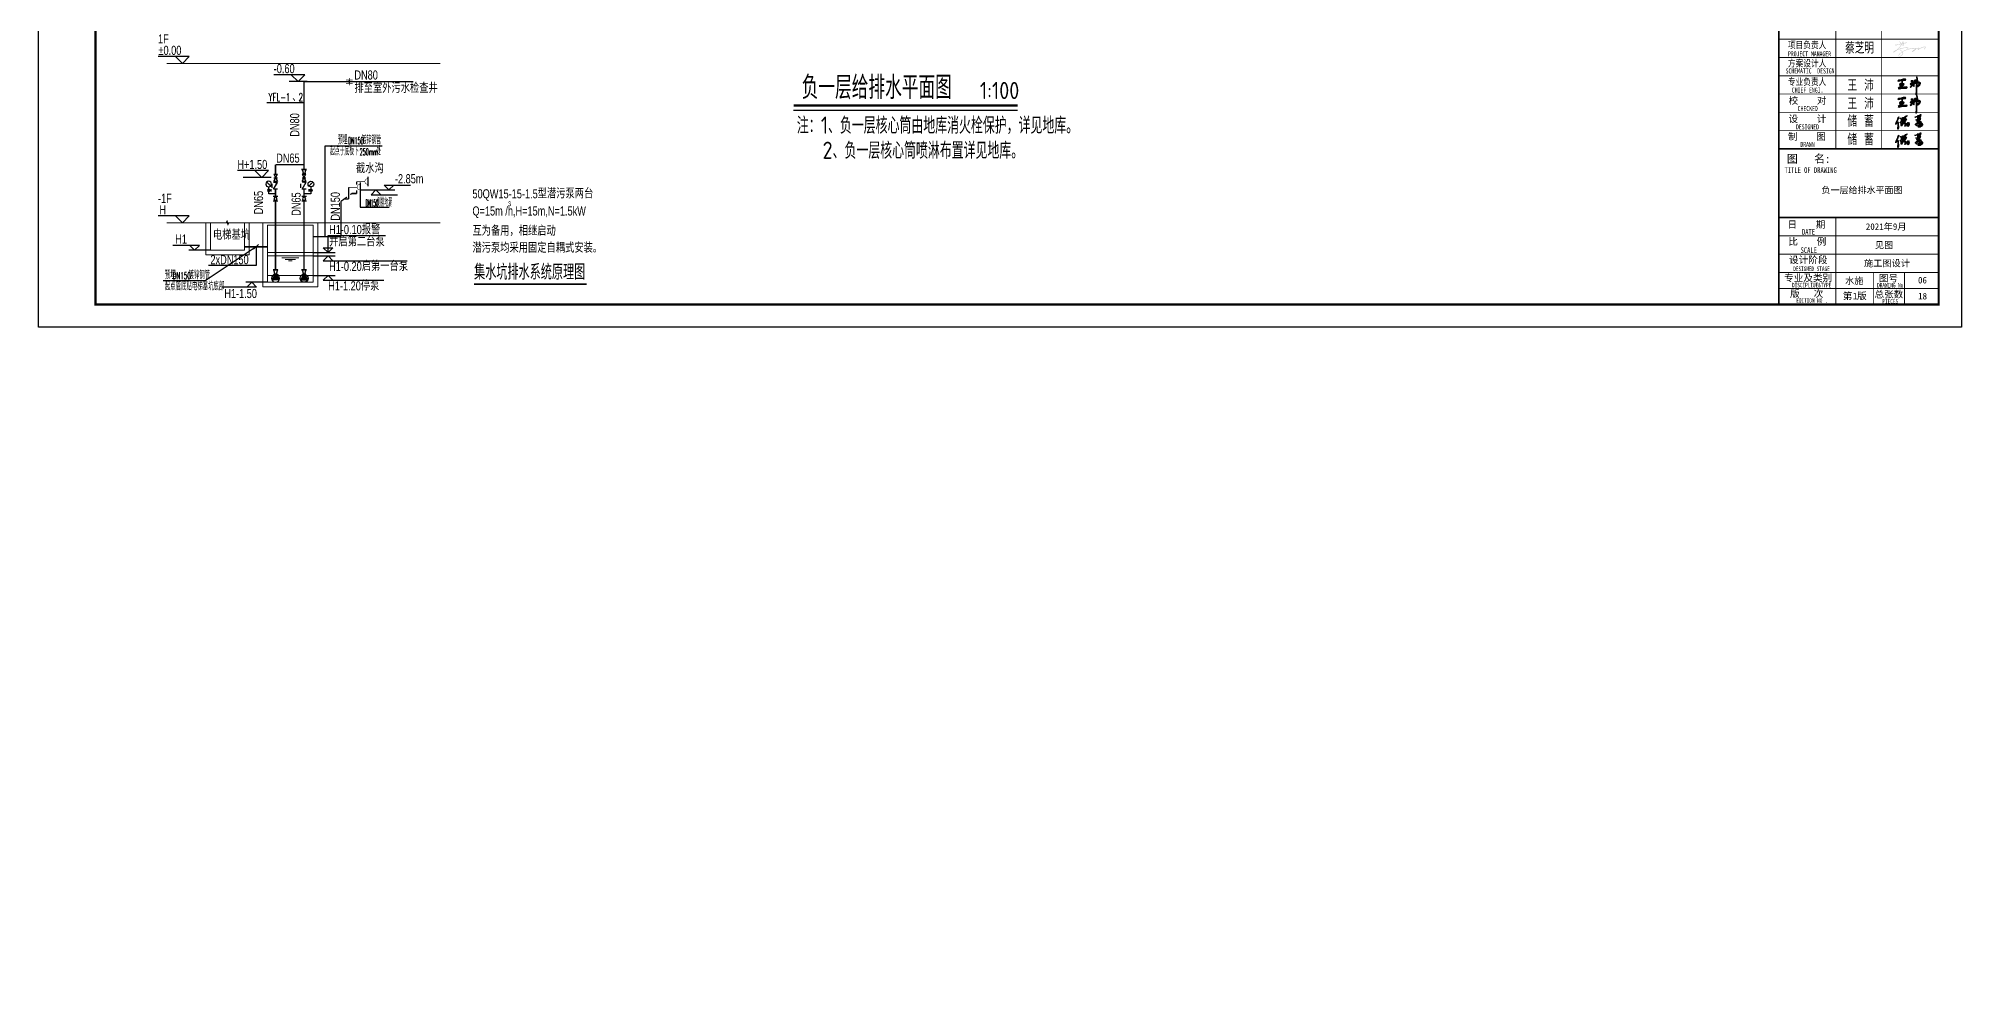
# Model space of a CAD drawing. Extents: x 27938 to 1507990, y 110129 to 923079.
# Drawn here: x 646489 to 730589, y 522693 to 564197 of the extents above; entities that cross this region are included whole.
import ezdxf
from ezdxf.enums import TextEntityAlignment as Align
from ezdxf.xclip import XClip

# ---------------------------------------------------------------- set-up
doc = ezdxf.new("R2010")
doc.units = 0
doc.header["$LTSCALE"] = 1000
doc.header["$MEASUREMENT"] = 0
doc.header["$XCLIPFRAME"] = 0
for name, color, linetype in [('----建筑底图', 8, 'Continuous'), ('DIM_SYMB', 3, 'Continuous'), ('DIM_不分区给水', 3, 'Continuous'), ('DIM_废水', 31, 'Continuous'), ('DOTE', 1, 'Continuous'), ('EQUIP_污水', 7, 'Continuous'), ('TWT_LEAD', 3, 'Continuous'), ('图框', 140, 'Continuous'), ('图签文字', 147, 'Continuous'), ('签名-水', 7, 'Continuous')]:
    doc.layers.add(name, color=color, linetype=linetype)
for name, color, linetype, lineweight in [('CR-水-PTE－PS污水用电设备', 7, 'Continuous', 25), ('CR-水-PTP－GG公共捕捉点', 1, 'Continuous', 18), ('CR-水-PTP－GG公共说明', 7, 'Continuous', 25), ('CR-水-PTP－PS压力废水标注', 165, 'Continuous', 25), ('CR-水-PTP－PS压力废水管', 163, 'P压力废水管', 20), ('CR-水-PTP－PS排水阀门', 163, 'Continuous', 30), ('CR-水-压力废水标注', 165, 'Continuous', 25), ('CR-水-排水穿墙套管', 60, 'Continuous', 30), ('可改文字', 6, 'Continuous', 18), ('图签', 147, 'Continuous', 18)]:
    doc.layers.add(name, color=color, linetype=linetype, lineweight=lineweight)
doc.layers.add('yichutu', color=7, linetype='Continuous', true_color=0xffffff, plot=False)
doc.styles.add('_TCH_DIM', font='SIMPLEX.shx', dxfattribs={"width": 0.7, "bigfont": 'GBCBIG.shx'})
doc.styles.add('_TCH_DIM_T3', font='SIMPLEX.shx', dxfattribs={"width": 0.494118, "bigfont": 'GBCBIG.shx'})
doc.styles.add('_TCH_LABEL', font='simhei.ttf')
doc.styles.add('_TWT_SERIAL', font='SIMPLEX', dxfattribs={"width": 0.8, "height": 3.5, "bigfont": 'HZTXT'})
doc.styles.add('CR-Standard', font='xcsg.shx', dxfattribs={"width": 0.7, "bigfont": 'hztxt.shx'})
doc.styles.add('HZ', font='txt', dxfattribs={"bigfont": 'hztxt'})
doc.styles.add('HZTXT', font='COMPLEX', dxfattribs={"width": 0.7, "bigfont": 'HZTXT'})
doc.styles.get("Standard").update_dxf_attribs({"font": 'gbenor.shx', "bigfont": 'gbcbig.shx'})
doc.styles.add('宋体', font='', dxfattribs={"height": 50})
doc.styles.add('建筑图签-1', font='simhei.ttf', dxfattribs={"width": 0.7})
doc.styles.add('建筑图签-2', font='TXT.shx', dxfattribs={"width": 0.5, "bigfont": 'HZTXT.shx'})
doc.styles.get('宋体').set_extended_font_data('SimSun')
doc.linetypes.add('P压力废水管', pattern='A,3,-0.22,["YF",HZTXT,S=0.2,R=0,X=-0.1,Y=-0.1],-0.3', length=3.52)

# ---------------------------------------------------------------- blocks, each defined once
blk = doc.blocks.new('A$C74D73064')
at = {"layer": 'DOTE', "color": 0}
for p, q in [((-13745, 128076.6), (-13745, 3986.3)), ((-5795, 128076.6), (-5795, 3986.3)), ((-345, 128076.6), (-345, 3986.3)), ((5105, 128076.6), (5105, 3986.3)), ((10555, 128076.6), (10555, 3986.3)), ((16380, 128076.6), (16380, 3986.3)), ((21830, 128076.6), (21830, 3986.3)), ((27280, 128076.6), (27280, 3986.3)), ((32730, 128076.6), (32730, 3986.3)), ((38530, 128076.6), (38530, 3986.3))]:
    blk.add_line(p, q, dxfattribs=at)
blk = doc.blocks.new('jhsarg')
at = {"linetype": 'Continuous'}
h = blk.add_hatch(color=256, dxfattribs=at)
h.paths.add_polyline_path([(376, 273), (367, 254), (365, 243), (363, 241), (364, 239), (365, 238), (368, 247), (367, 248), (377, 269), (385, 292), (389, 297), (387, 299), (382, 293)])
h.paths.add_polyline_path([(382, 251), (377, 258), (375, 258), (374, 256), (379, 251), (382, 238), (381, 200), (383, 199), (385, 213), (384, 242)])
h.paths.add_polyline_path([(411, 284), (404, 289), (400, 288), (400, 285), (405, 283), (406, 284), (410, 279), (410, 270), (405, 259), (408, 261), (412, 269), (413, 279)], flags=17)
h.paths.add_polyline_path([(442, 296), (453, 305), (455, 310), (448, 304), (440, 304), (438, 298), (434, 295), (425, 293), (419, 294), (417, 292), (421, 286), (421, 272), (418, 255), (411, 236), (409, 238), (409, 243), (406, 250), (401, 255), (398, 255), (398, 253), (404, 248), (406, 244), (406, 228), (409, 224), (411, 226), (415, 235), (422, 269), (422, 289), (436, 293), (436, 285), (427, 261), (430, 260), (434, 268), (440, 275), (442, 273), (439, 265), (425, 242), (429, 241), (430, 247), (434, 251), (436, 251), (439, 247), (440, 235), (437, 223), (441, 222), (452, 241), (458, 247), (464, 250), (467, 247), (467, 244), (461, 230), (461, 223), (465, 220), (468, 225), (471, 239), (470, 241), (472, 245), (467, 252), (462, 253), (452, 246), (443, 233), (442, 248), (439, 254), (436, 256), (440, 261), (449, 281), (448, 284), (446, 284), (440, 280), (438, 277), (436, 278)])
h.paths.add_polyline_path([(546, 311), (541, 311), (540, 308), (542, 305), (540, 303), (527, 300), (519, 300), (518, 298), (522, 295), (528, 298), (540, 300), (542, 295), (541, 284), (538, 281), (525, 276), (528, 273), (539, 278), (542, 277), (544, 280), (548, 282), (552, 279), (547, 274), (532, 265), (533, 263), (536, 263), (549, 271), (551, 270), (543, 261), (537, 257), (539, 252), (531, 247), (524, 239), (524, 235), (529, 234), (529, 229), (532, 227), (534, 229), (535, 236), (547, 247), (554, 250), (566, 250), (571, 244), (558, 236), (556, 237), (556, 241), (558, 246), (553, 246), (554, 234), (545, 223), (545, 218), (547, 216), (560, 215), (573, 224), (580, 235), (580, 241), (578, 246), (568, 254), (566, 259), (567, 261), (562, 263), (561, 261), (565, 255), (564, 253), (552, 253), (541, 247), (537, 243), (535, 244), (538, 249), (555, 262), (554, 265), (551, 265), (552, 267), (554, 265), (553, 268), (561, 276), (561, 278), (557, 281), (564, 287), (564, 289), (558, 291), (563, 304), (565, 317), (562, 317), (560, 313), (548, 308)])
h.paths.add_polyline_path([(559, 309), (559, 300), (555, 299), (551, 302), (547, 300), (549, 297), (553, 296), (551, 290), (545, 285), (543, 288), (544, 289), (545, 302)], flags=16)
h.paths.add_polyline_path([(553, 290), (554, 289), (552, 289)], flags=16)
h.paths.add_polyline_path([(550, 283), (551, 282), (549, 282)], flags=16)
h.paths.add_polyline_path([(554, 284), (555, 283), (553, 283), (554, 282), (552, 282), (553, 283)], flags=16)
h.paths.add_polyline_path([(572, 248), (576, 243), (577, 236), (568, 223), (560, 217), (556, 219), (556, 225), (557, 226), (558, 233), (572, 244)], flags=16)
h.paths.add_polyline_path([(551, 226), (554, 226), (555, 219), (550, 219), (550, 225)], flags=16)
for points in [[(518, 298), (519, 300), (527, 300), (540, 303), (542, 305), (540, 308), (541, 311), (546, 311), (548, 308), (560, 313), (562, 317), (565, 317), (563, 304), (558, 291), (564, 289), (564, 287), (557, 281), (561, 278), (561, 276), (553, 268), (555, 262), (538, 249), (535, 244), (537, 243), (541, 247), (552, 253), (564, 253), (565, 255), (561, 261), (562, 263), (567, 261), (566, 259), (568, 254), (578, 246), (580, 241), (580, 235), (573, 224), (560, 215), (547, 216), (545, 218), (545, 223), (554, 234), (553, 246), (558, 246), (556, 241), (556, 237), (558, 236), (571, 244), (566, 250), (554, 250), (547, 247), (535, 236), (534, 229), (532, 227), (529, 229), (529, 234), (524, 235), (524, 239), (531, 247), (539, 252), (537, 257), (543, 261), (551, 270), (549, 271), (536, 263), (533, 263), (532, 265), (547, 274), (552, 279), (548, 282), (544, 280), (542, 277), (539, 278), (528, 273), (525, 276), (538, 281), (541, 284), (542, 295), (540, 300), (528, 298), (522, 295), (518, 298)], [(364, 239), (363, 241), (365, 243), (367, 254), (376, 273), (382, 293), (387, 299), (389, 297), (385, 292), (377, 269), (367, 248), (368, 247), (365, 238), (364, 239)], [(374, 256), (375, 258), (377, 258), (382, 251), (384, 242), (385, 213), (383, 199), (381, 200), (382, 238), (379, 251), (374, 256)], [(398, 253), (398, 255), (401, 255), (406, 250), (409, 243), (409, 238), (411, 236), (418, 255), (421, 272), (421, 286), (417, 292), (419, 294), (425, 293), (434, 295), (438, 298), (440, 304), (448, 304), (455, 310), (453, 305), (442, 296), (436, 278), (438, 277), (440, 280), (446, 284), (448, 284), (449, 281), (440, 261), (436, 256), (439, 254), (442, 248), (443, 233), (452, 246), (462, 253), (467, 252), (472, 245), (470, 241), (471, 239), (468, 225), (465, 220), (461, 223), (461, 230), (467, 244), (467, 247), (464, 250), (458, 247), (452, 241), (441, 222), (437, 223), (440, 235), (439, 247), (436, 251), (434, 251), (430, 247), (429, 241), (425, 242), (439, 265), (442, 273), (440, 275), (434, 268), (430, 260), (427, 261), (436, 285), (436, 293), (422, 289), (422, 269), (415, 235), (411, 226), (409, 224), (406, 228), (406, 244), (404, 248), (398, 253)], [(400, 285), (400, 288), (404, 289), (411, 284), (413, 279), (412, 269), (408, 261), (405, 259), (410, 270), (410, 279), (406, 284), (405, 283), (400, 285)], [(544, 289), (543, 288), (545, 285), (551, 290), (553, 296), (549, 297), (547, 300), (551, 302), (555, 299), (559, 300), (559, 309), (545, 302), (544, 289)], [(550, 283), (549, 282), (551, 282), (550, 283)], [(551, 226), (550, 225), (550, 219), (555, 219), (554, 226), (551, 226)], [(552, 267), (551, 265), (554, 265), (552, 267)], [(553, 290), (552, 289), (554, 289), (553, 290)], [(553, 283), (552, 282), (554, 282), (553, 283)], [(554, 284), (553, 283), (555, 283), (554, 284)], [(557, 226), (556, 225), (556, 219), (560, 217), (568, 223), (577, 236), (576, 243), (572, 248), (572, 244), (558, 233), (557, 226)]]:
    blk.add_lwpolyline(points, dxfattribs=at)
blk = doc.blocks.new('王沛')
h = blk.add_hatch(color=7)
h.paths.add_polyline_path([(205, 110), (204, 111), (202, 111), (187, 96), (190, 92), (198, 100)])
h.paths.add_polyline_path([(141, 110), (141, 111), (143, 110), (140, 108)], flags=16)
h.paths.add_polyline_path([(130, 110), (135, 110), (134, 102), (129, 107)], flags=16)
h.paths.add_polyline_path([(232, 120), (238, 120), (243, 118), (243, 115), (233, 103), (230, 103), (229, 113), (230, 119)], flags=16)
h.paths.add_polyline_path([(206, 120), (205, 121), (201, 121), (187, 114), (186, 111), (191, 109), (201, 115), (205, 115), (207, 117)])
h.paths.add_polyline_path([(206, 130), (205, 131), (193, 131), (191, 128), (196, 125), (203, 124), (207, 127)])
h.paths.add_polyline_path([(159, 141), (158, 142), (144, 141), (126, 136), (118, 136), (113, 132), (115, 129), (137, 133), (136, 116), (130, 115), (123, 110), (123, 108), (130, 99), (114, 86), (120, 83), (140, 88), (165, 88), (168, 91), (168, 93), (165, 96), (128, 92), (135, 97), (138, 97), (148, 107), (150, 111), (148, 114), (141, 116), (141, 129), (144, 135), (158, 136), (161, 139)])
h.paths.add_polyline_path([(229, 153), (228, 154), (225, 153), (227, 137), (225, 135), (215, 135), (212, 132), (214, 130), (226, 130), (225, 123), (222, 123), (213, 118), (218, 127), (217, 128), (213, 126), (209, 121), (207, 110), (208, 99), (210, 98), (212, 100), (212, 113), (220, 117), (226, 118), (224, 105), (223, 62), (222, 55), (219, 54), (222, 49), (225, 49), (227, 51), (228, 98), (233, 98), (245, 108), (249, 115), (249, 119), (242, 124), (230, 125), (231, 130), (234, 132), (234, 134), (231, 136), (232, 144)])
at = {"color": 7, "linetype": 'Continuous', "elevation": 7849739}
for points in [[(159, 141), (158, 142), (144, 141), (126, 136), (118, 136), (113, 132), (115, 129), (137, 133), (136, 116), (130, 115), (123, 110), (123, 108), (130, 99), (114, 86), (120, 83), (140, 88), (165, 88), (168, 91), (168, 93), (165, 96), (128, 92), (135, 97), (138, 97), (148, 107), (150, 111), (148, 114), (141, 116), (141, 129), (144, 135), (158, 136), (161, 139), (159, 141)], [(206, 120), (205, 121), (201, 121), (187, 114), (186, 111), (191, 109), (201, 115), (205, 115), (207, 117), (206, 120)], [(206, 130), (205, 131), (193, 131), (191, 128), (196, 125), (203, 124), (207, 127), (206, 130)], [(229, 153), (228, 154), (225, 153), (227, 137), (225, 135), (215, 135), (212, 132), (214, 130), (226, 130), (225, 123), (222, 123), (213, 118), (218, 127), (217, 128), (213, 126), (209, 121), (207, 110), (208, 99), (210, 98), (212, 100), (212, 113), (220, 117), (226, 118), (224, 105), (223, 62), (222, 55), (219, 54), (222, 49), (225, 49), (227, 51), (228, 98), (233, 98), (245, 108), (249, 115), (249, 119), (242, 124), (230, 125), (231, 130), (234, 132), (234, 134), (231, 136), (232, 144), (229, 153)], [(232, 120), (238, 120), (243, 118), (243, 115), (233, 103), (230, 103), (229, 113), (230, 119), (232, 120)], [(130, 110), (135, 110), (134, 102), (129, 107), (130, 110)], [(141, 110), (141, 111), (143, 110), (140, 108), (141, 110)], [(205, 110), (204, 111), (202, 111), (187, 96), (190, 92), (198, 100), (205, 110)]]:
    blk.add_lwpolyline(points, dxfattribs=at)
blk = doc.blocks.new('TK')
at = {"layer": '签名-水', "linetype": 'Continuous'}
h = blk.add_hatch(color=0, dxfattribs=at)
h.dxf.hatch_style = 1
h.paths.add_polyline_path([(546890, 501732), (546890, 501738), (546896, 501744), (546894, 501748), (546902, 501754), (546918, 501778), (546928, 501742)], flags=16)
h.paths.add_polyline_path([(546872, 501694), (546872, 501700), (546882, 501710), (546892, 501710), (546918, 501718), (546932, 501718), (546934, 501680), (546930, 501666), (546926, 501662), (546914, 501660), (546886, 501678)], flags=16)
h.paths.add_polyline_path([(546740, 501192), (546746, 501222), (546754, 501230), (546754, 501238), (546762, 501242), (546766, 501258), (546772, 501260), (546784, 501274), (546792, 501278), (546810, 501302), (546820, 501304), (546836, 501320), (546848, 501326), (546856, 501336), (546872, 501340), (546878, 501346), (546882, 501346), (546884, 501338), (546890, 501332), (546892, 501314), (546896, 501306), (546894, 501276), (546864, 501232), (546860, 501232), (546836, 501208), (546832, 501208), (546804, 501188), (546796, 501188), (546788, 501182), (546750, 501182)], flags=16)
h.paths.add_polyline_path([(546720, 501202), (546718, 501200), (546724, 501180), (546738, 501166), (546758, 501160), (546790, 501158), (546794, 501162), (546824, 501170), (546838, 501178), (546844, 501186), (546854, 501190), (546864, 501202), (546868, 501200), (546870, 501206), (546892, 501226), (546892, 501230), (546900, 501238), (546914, 501262), (546920, 501292), (546926, 501302), (546918, 501312), (546914, 501334), (546910, 501338), (546908, 501348), (546902, 501354), (546902, 501360), (546908, 501360), (546920, 501370), (546936, 501376), (546942, 501384), (546950, 501384), (546958, 501390), (546980, 501396), (546984, 501402), (546990, 501402), (547008, 501412), (547016, 501412), (547018, 501416), (547028, 501418), (547040, 501426), (547048, 501426), (547056, 501432), (547092, 501442), (547096, 501446), (547116, 501450), (547126, 501456), (547134, 501456), (547160, 501466), (547170, 501466), (547190, 501476), (547200, 501474), (547212, 501480), (547236, 501484), (547240, 501488), (547246, 501486), (547252, 501490), (547280, 501492), (547288, 501496), (547424, 501508), (547446, 501506), (547456, 501502), (547460, 501496), (547456, 501488), (547448, 501486), (547440, 501478), (547428, 501474), (547366, 501432), (547358, 501422), (547346, 501416), (547338, 501406), (547334, 501406), (547330, 501398), (547322, 501398), (547318, 501394), (547322, 501390), (547306, 501376), (547308, 501364), (547320, 501354), (547328, 501360), (547336, 501360), (547346, 501368), (547354, 501370), (547382, 501392), (547392, 501396), (547396, 501402), (547404, 501402), (547418, 501414), (547426, 501416), (547474, 501460), (547484, 501478), (547492, 501486), (547498, 501484), (547504, 501490), (547522, 501494), (547524, 501498), (547532, 501498), (547540, 501504), (547568, 501512), (547600, 501512), (547596, 501500), (547588, 501490), (547572, 501482), (547560, 501464), (547564, 501448), (547572, 501444), (547582, 501444), (547588, 501452), (547594, 501452), (547636, 501482), (547650, 501486), (547668, 501504), (547684, 501508), (547690, 501516), (547694, 501514), (547746, 501538), (547754, 501538), (547780, 501550), (547820, 501560), (547824, 501564), (547846, 501564), (547866, 501570), (547880, 501566), (547880, 501556), (547870, 501544), (547870, 501538), (547862, 501530), (547858, 501520), (547846, 501512), (547832, 501490), (547836, 501478), (547844, 501470), (547852, 501472), (547874, 501498), (547880, 501512), (547894, 501528), (547894, 501532), (547902, 501540), (547912, 501558), (547912, 501574), (547900, 501588), (547882, 501592), (547834, 501590), (547818, 501582), (547808, 501584), (547770, 501568), (547748, 501564), (547740, 501556), (547712, 501548), (547686, 501532), (547676, 501530), (547662, 501518), (547656, 501518), (547650, 501512), (547626, 501502), (547632, 501514), (547624, 501534), (547612, 501534), (547606, 501538), (547586, 501538), (547540, 501528), (547526, 501520), (547486, 501506), (547480, 501518), (547464, 501526), (547456, 501524), (547452, 501530), (547428, 501532), (547396, 501530), (547390, 501526), (547370, 501528), (547356, 501526), (547350, 501522), (547314, 501522), (547302, 501518), (547298, 501520), (547290, 501514), (547270, 501516), (547250, 501512), (547244, 501508), (547194, 501500), (547190, 501494), (547164, 501490), (547132, 501478), (547092, 501468), (547086, 501462), (547082, 501464), (547058, 501452), (547046, 501450), (547008, 501432), (547002, 501432), (546988, 501422), (546982, 501422), (546974, 501416), (546966, 501416), (546944, 501402), (546934, 501400), (546924, 501390), (546918, 501390), (546914, 501384), (546908, 501384), (546888, 501372), (546874, 501394), (546850, 501418), (546826, 501436), (546816, 501440), (546804, 501452), (546772, 501452), (546768, 501448), (546782, 501432), (546804, 501420), (546810, 501420), (546854, 501384), (546868, 501366), (546868, 501360), (546852, 501352), (546838, 501340), (546830, 501338), (546822, 501328), (546812, 501324), (546802, 501312), (546792, 501308), (546744, 501258), (546728, 501228), (546728, 501220), (546722, 501214)])
h.paths.add_polyline_path([(546478, 501354), (546476, 501352), (546476, 501342), (546486, 501334), (546508, 501336), (546536, 501350), (546540, 501356), (546554, 501358), (546564, 501368), (546572, 501370), (546580, 501380), (546592, 501384), (546596, 501392), (546602, 501392), (546642, 501426), (546646, 501426), (546652, 501434), (546664, 501436), (546682, 501448), (546694, 501450), (546714, 501460), (546726, 501460), (546732, 501466), (546746, 501468), (546752, 501474), (546772, 501476), (546786, 501484), (546790, 501482), (546794, 501486), (546818, 501490), (546864, 501506), (546876, 501506), (546958, 501524), (546964, 501522), (546994, 501528), (547034, 501526), (547040, 501530), (547092, 501530), (547124, 501524), (547120, 501516), (547110, 501508), (547108, 501498), (547114, 501490), (547124, 501490), (547142, 501508), (547150, 501530), (547144, 501542), (547124, 501550), (547102, 501552), (547090, 501548), (547082, 501552), (547034, 501552), (547014, 501548), (547004, 501550), (546994, 501546), (546984, 501548), (546976, 501544), (546968, 501546), (546934, 501542), (546922, 501536), (546914, 501538), (546898, 501532), (546872, 501530), (546868, 501526), (546866, 501528), (546810, 501510), (546792, 501508), (546784, 501502), (546766, 501500), (546764, 501496), (546698, 501474), (546714, 501494), (546772, 501552), (546804, 501598), (546816, 501610), (546818, 501620), (546826, 501624), (546858, 501674), (546874, 501658), (546900, 501642), (546910, 501632), (546928, 501630), (546940, 501640), (546948, 501652), (546946, 501656), (546950, 501664), (546954, 501696), (546954, 501716), (546950, 501720), (546952, 501724), (546964, 501728), (546970, 501726), (546976, 501730), (546996, 501730), (547002, 501734), (547012, 501732), (547022, 501738), (547062, 501742), (547076, 501752), (547076, 501766), (547068, 501774), (547054, 501774), (547020, 501762), (547006, 501764), (546986, 501754), (546946, 501746), (546934, 501782), (546930, 501816), (546918, 501822), (546904, 501820), (546900, 501816), (546892, 501790), (546884, 501778), (546882, 501768), (546862, 501726), (546856, 501728), (546852, 501724), (546842, 501728), (546776, 501814), (546764, 501824), (546756, 501824), (546750, 501820), (546752, 501802), (546786, 501766), (546820, 501716), (546808, 501714), (546804, 501710), (546776, 501706), (546772, 501702), (546762, 501702), (546718, 501690), (546712, 501692), (546710, 501688), (546668, 501684), (546652, 501678), (546634, 501678), (546622, 501672), (546610, 501672), (546604, 501676), (546600, 501672), (546562, 501672), (546558, 501668), (546558, 501650), (546566, 501640), (546600, 501642), (546608, 501638), (546614, 501646), (546638, 501654), (546644, 501652), (546666, 501660), (546686, 501660), (546692, 501664), (546700, 501664), (546704, 501668), (546710, 501666), (546742, 501676), (546750, 501674), (546766, 501678), (546770, 501684), (546788, 501684), (546798, 501690), (546806, 501688), (546812, 501694), (546838, 501696), (546842, 501694), (546842, 501688), (546832, 501676), (546830, 501668), (546822, 501662), (546816, 501646), (546798, 501624), (546786, 501602), (546778, 501596), (546750, 501558), (546674, 501480), (546644, 501454), (546592, 501430), (546578, 501420), (546564, 501416), (546556, 501408), (546534, 501398), (546518, 501384), (546510, 501384), (546492, 501364)])
at = {"layer": '图框'}
blk.add_lwpolyline([(465375, 548714), (549475, 548714), (549475, 489314), (465375, 489314)], close=True, dxfattribs=at)
blk.add_lwpolyline([(465375, 548714), (549475, 548714), (549475, 489314), (465375, 489314)], close=True, dxfattribs=at)
at = {"layer": '图框', "const_width": 100}
blk.add_lwpolyline([(548475, 490314), (548475, 547714), (467875, 547714), (467875, 490314)], close=True, dxfattribs=at)
at = {"layer": '图框'}
for points, const_width in [([(541480, 490314), (541480, 547714)], 70), ([(543979, 497114), (543980, 503514)], 35), ([(545980, 497114), (545980, 503514)], 35), ([(541480, 501914), (548480, 501914)], 35), ([(541480, 501114), (548480, 501114)], 35), ([(541480, 500314), (548480, 500314)], 35), ([(541480, 499514), (548480, 499514)], 35), ([(541480, 498714), (548480, 498714)], 35), ([(541480, 497914), (548480, 497914)], 35), ([(541480, 497114), (548480, 497114)], 70), ([(541480, 494114), (548480, 494114)], 70), ([(543980, 491714), (543980, 494114)], 35), ([(541480, 493314), (548480, 493314)], 35), ([(541480, 492514), (548480, 492514)], 35), ([(541480, 491714), (548480, 491714)], 35), ([(541480, 491714), (547980, 491714)], 35), ([(543980, 490314), (543980, 491714)], 35), ([(545630, 490314), (545630, 491714)], 35), ([(545630, 490314), (545630, 491714)], 35), ([(545630, 490314), (545630, 491714)], 35), ([(546980, 490314), (546980, 491714)], 35), ([(541480, 491014), (545630, 491014)], 35), ([(545630, 491014), (548480, 491014)], 35)]:
    blk.add_lwpolyline(points, dxfattribs=dict(at, const_width=const_width))
at = {"xscale": 7.2, "yscale": 7.2, "zscale": 7.2}
for p in [(545882, 499145, -56518121), (545882, 498345, -56518121)]:
    blk.add_blockref('王沛', p, dxfattribs=at)
at = {"layer": '签名-水', "color": 0, "linetype": 'Continuous', "xscale": 5.4, "yscale": 5.4, "zscale": 5.4}
for p in [(544637, 496904), (544637, 496104)]:
    blk.add_blockref('jhsarg', p, dxfattribs=at)
at = {"layer": '图框', "style": '建筑图签-1', "width": 0.7}
for s, height, p in [('PROJECT MANAGER', 220, (541884, 501162, -1799)), ('SCHEMATIC  DESIGN', 220, (541783, 500415, -1799)), ('TITLE OF DRAWING', 250, (541734, 496066)), ('DATE', 250, (542496, 493363)), ('SCALE', 250, (542435, 492564)), ('DISCIPLIUE&TYPE', 200, (542063, 491061)), ('DESIGNED STAGE', 200, (542113, 491774)), ('DRAWING No.', 200, (545785, 491054)), ('EDITION NO .', 200, (542246, 490388)), ('PIECES', 200, (546014, 490354))]:
    blk.add_text(s, height=height, dxfattribs=at).set_placement(p)
for s, p in [('CHIEF ENGI.', (542744, 499688)), ('CHECKED  ', (542873, 498882)), ('DESIGNED ', (542800, 498079)), (' DRAWN   ', (542865, 497314))]:
    blk.add_text(s, height=220, dxfattribs=at).set_placement(p, align=Align.MIDDLE)
at = {"layer": '图签', "color": 2, "style": '宋体'}
for s, height, p in [('2021年9月', 286.7, (545290, 493575)), ('见图', 286.7, (545686, 492768)), ('施工图设计', 286.7, (545212, 491975)), ('水施', 286.7, (544384, 491206)), ('1', 287, (544723, 490539)), ('18', 286.7, (547577, 490533))]:
    blk.add_text(s, height=height, dxfattribs=at).set_placement(p)
at = {"layer": '图签文字', "color": 7, "style": '建筑图签-1', "width": 0.8}
for s, p in [('项目负责人', (541882, 501514)), ('方案设计人', (541882, 500712)), ('专业负责人', (541881, 499905))]:
    blk.add_text(s, height=300, dxfattribs=at).set_placement(p)
at = {"layer": '图签文字', "color": 7, "style": '建筑图签-1'}
for s, height, p in [('校    对', 300, (541913, 499082)), ('设    计', 300, (541908, 498280)), ('制    图', 300, (541885, 497505)), ('图   名:', 350, (541835, 496509)), ('日    期', 300, (541864, 493662)), ('比    例', 300, (541902, 492915)), ('设计阶段', 300, (541932, 492113)), ('专业及类别', 300, (541718, 491327)), ('图号', 300, (545861, 491308)), ('版   次 ', 300, (541976, 490637)), ('第 版', 300, (544281, 490537)), ('总张数', 300, (545668, 490608))]:
    blk.add_text(s, height=height, dxfattribs=at).set_placement(p)
at = {"layer": '签名-水', "color": 0, "style": '建筑图签-2', "width": 0.7}
for s, p in [('蔡芝明', (544386, 501285)), ('王 沛', (544488, 499646)), ('王 沛', (544488, 498846)), ('储 蓄', (544484, 498079)), ('储 蓄', (544484, 497279))]:
    blk.add_text(s, height=500, dxfattribs=at).set_placement(p)
blk = doc.blocks.new('yct-841-594-84100-59399.9999999999-100-1000.0')
at = {"layer": 'yichutu', "color": 7, "true_color": 0xffffff}
blk.add_lwpolyline([(0, 0), (0, 59400), (84100, 59400), (84100, 0)], close=True, dxfattribs=at)
at = {"layer": 'yichutu', "color": 7, "true_color": 0xffffff, "style": '_TCH_LABEL'}
blk.add_text('A1 1:100', height=3000, dxfattribs=at).set_placement((0, 61400))
blk = doc.blocks.new('$VALVE$00000315')
for p, q in [((-125, -75), (-125, 75)), ((-125, 75), (125, -75)), ((-75, 125), (75, 125)), ((125, -75), (125, 75))]:
    blk.add_line(p, q)
for p in [(-125, 0), (125, 0)]:
    blk.add_point(p)
blk.add_solid([(0, 125), (0, 150), (75, 125)])
blk = doc.blocks.new('A$C1D85025E')
for p, q in [((-150, 80), (-150, -80)), ((-150, 80), (150, -80)), ((150, 80), (-150, -80)), ((0, 80), (0, -80)), ((150, 80), (150, -80))]:
    blk.add_line(p, q)
blk = doc.blocks.new('A$C7DE4753E')
for p, q in [((100, 100), (-100, 100)), ((100, -100), (-100, -100))]:
    blk.add_line(p, q)
blk.add_circle((0, 0), 70)
blk = doc.blocks.new('A$C7ECC18EF')
h = blk.add_hatch(color=256)
h.paths.add_polyline_path([(0, 200, 0.414214), (-50, 150), (0, 150)])
h.paths.add_polyline_path([(0, 150), (-50, 150, 0.414214), (0, 100)])
h.paths.add_polyline_path([(50, 150, 0.414214), (0, 200), (0, 100, 0.414214)])
for p, q in [((-99, 200), (-99, 100)), ((0, 150), (-99, 150)), ((0, 300), (0, 0))]:
    blk.add_line(p, q)
at = {"ltscale": 0.35}
blk.add_line((-77, 348), (77, 502), dxfattribs=at)
blk.add_lwpolyline([(77, 502, 0, 41.7, 0), (-26, 430, 41.7, 41.7, 0)], format="xyseb", dxfattribs=at)
blk.add_circle((0, 425), 125, dxfattribs=at)
blk.add_circle((0, 150), 50)
blk = doc.blocks.new('*U174')
for p, q in [((-25, 0), (25, 0)), ((0, -2.5), (0, 2.5))]:
    blk.add_line(p, q)
at = {"const_width": 10}
for points in [[(-55, 0), (-25, 0)], [(-25, 50), (-25, -50)], [(25, 50), (25, -50)], [(55, 0), (25, 0)]]:
    blk.add_lwpolyline(points, dxfattribs=at)
blk = doc.blocks.new('$VALVE$00000486')
for p, q in [((90, 55), (-90, 16)), ((-90, -48), (-90, 48)), ((90, 72), (90, -72)), ((90, 72), (90, -72)), ((90, -72), (90, 72)), ((90, -55), (-90, -16))]:
    blk.add_line(p, q)
for p in [(-90, 0), (90, 0)]:
    blk.add_point(p)
blk = doc.blocks.new('P水泵')
h = blk.add_hatch()
h.set_pattern_fill('ANSI31', color=8, scale=99.65035, style=0)
h.set_pattern_definition([(45, (-87438.395, 132326.591), (-8.8079297, 8.8079297), [])])
h.paths.add_polyline_path([(237, 0), (-97, 216), (-97, -216)])
for p, q in [((237, 0, 0), (-97, 216, 0)), ((-97, 216, 0), (-97, -216, 0)), ((237, 0, 0), (-97, -216, 0)), ((0, 0, 0), (0, 0, 0))]:
    blk.add_line(p, q)
blk.add_circle((0, 0, 0), 237)
blk = doc.blocks.new('A$C6DCB2F17')
at = {"layer": 'CR-水-PTP－GG公共捕捉点', "color": 1, "lineweight": 15}
for p, q in [((2700, -1300), (4700, -1300)), ((2700, -1450), (4700, -1450)), ((2700, -2300), (4700, -2300))]:
    blk.add_line(p, q, dxfattribs=at)
at = {"layer": 'CR-水-PTP－GG公共捕捉点', "color": 1, "lineweight": 9}
for p, q in [((3325, -1530), (4075, -1530)), ((3475, -1606), (3925, -1606)), ((3625, -1667), (3775, -1667))]:
    blk.add_line(p, q, dxfattribs=at)
at = {"layer": 'CR-水-PTP－GG公共捕捉点', "color": 1, "lineweight": 18}
for points in [[(0, 0), (894, 0), (932, 105), (969, -105), (1007, 0), (1900, 0)], [(0, 0), (0, -1400), (1900, -1400), (1900, 0)], [(200, 0), (200, -1200), (1700, -1200), (1700, 0)]]:
    blk.add_lwpolyline(points, dxfattribs=at)
at = {"layer": 'CR-水-PTP－GG公共捕捉点', "color": 1}
for points in [[(4900, 0), (2500, 0), (2500, -2800), (4900, -2800), (4900, 0)], [(4700, -100), (2700, -100), (2700, -2600), (4700, -2600), (4700, -100)]]:
    blk.add_lwpolyline(points, dxfattribs=at)
blk = doc.blocks.new('A$C1778576E')
at = {"layer": 'CR-水-PTP－GG公共捕捉点', "color": 245}
for p, q in [((-2893, 1060), (3079, 1060)), ((-2893, -2427), (3079, -2427))]:
    blk.add_line(p, q, dxfattribs=at)
at = {"layer": 'CR-水-PTP－GG公共说明'}
for p, q in [((-2405, 1210), (-3088, 1210)), ((-2555, 1060), (-2705, 1210)), ((-2555, 1060), (-2405, 1210)), ((-2405, -2277), (-3088, -2277)), ((-2555, -2427), (-2705, -2277)), ((-2555, -2427), (-2405, -2277))]:
    blk.add_line(p, q, dxfattribs=at)
at = {"layer": 'CR-水-PTP－PS压力废水标注'}
for p, q in [((124, 810), (-558, 810)), ((170, 660), (-217, 660)), ((-26, 660), (-176, 810)), ((-26, 660), (124, 810)), ((-670, -1285), (-1352, -1285)), ((-611, -1435), (-1227, -1435)), ((-820, -1435), (-970, -1285)), ((-820, -1435), (-670, -1285)), ((-2394, -2921), (-2762, -2921)), ((-998, -3006), (-890, -2898)), ((631, -2702, 0), (1889, -2702, 0)), ((-1944, -3027), (-2416, -3027)), ((-944, -3360), (-1985, -3360)), ((-944, -2952), (-944, -3360)), ((306, -3077), (787, -3077)), ((306, -3152), (787, -3152)), ((737, -3258), (2361, -3258)), ((-694, -3727), (-1166, -3727)), ((306, -3577), (787, -3577)), ((737, -3683), (1846, -3683)), ((-1144, -3833), (-1689, -3833))]:
    blk.add_line(p, q, dxfattribs=at)
blk.add_lwpolyline([(1897, 788, 0, 0, 0), (2125, 788, 40, 0, 0), (2275, 788, 0, 0, 0)], format="xyseb", dxfattribs=at)
at = {"layer": 'CR-水-PTP－PS压力废水标注', "elevation": 0}
for points in [[(-2394, -2921), (-2288, -3027), (-2182, -2921)], [(-1144, -3833), (-1038, -3727), (-932, -3833)]]:
    blk.add_lwpolyline(points, close=True, dxfattribs=at)
at = {"layer": 'CR-水-PTP－PS压力废水标注'}
blk.add_lwpolyline([(631, -3077), (631, -2702)], dxfattribs=at)
for points in [[(737, -2971), (631, -3077), (525, -2971)], [(737, -3258), (631, -3152), (525, -3258)], [(737, -3683), (631, -3577), (525, -3683)]]:
    blk.add_lwpolyline(points, close=True, dxfattribs=at)
at = {"layer": 'CR-水-PTP－PS压力废水管', "const_width": 30}
for points in [[(106, 660), (2493, 660)], [(106, -1257), (106, 660)], [(-519, -1366), (-519, -1157)], [(-519, -1157), (106, -1157)], [(-519, -1852), (-519, -1696)], [(106, -1852), (106, -1693)], [(-519, -1791), (-669, -1791)], [(-519, -2352), (-519, -1952)], [(106, -1791), (256, -1791)], [(106, -2402), (106, -1952)], [(-519, -3457), (-519, -2352)], [(106, -3457), (106, -2402)], [(-1194, -2952), (-694, -2952)]]:
    blk.add_lwpolyline(points, dxfattribs=at)
at = {"layer": 'DIM_SYMB', "const_width": 35}
blk.add_lwpolyline([(3823, -3767), (6287, -3767)], dxfattribs=at)
at = {"layer": 'DIM_废水'}
blk.add_line((106, 197), (-706, 197), dxfattribs=at)
at = {"layer": 'TWT_LEAD'}
for p, q in [((-944, -2952), (-2055, -3692)), ((-944, -2952), (-2055, -3692)), ((-2055, -3692), (-2974, -3692))]:
    blk.add_line(p, q, dxfattribs=at)
at = {"layer": 'CR-水-PTE－PS污水用电设备', "yscale": 0.3691257472399435, "zscale": 0.3691257472399435}
for p, xscale, rotation in [((-519, -3639, 0), -0.3691257472399435, 270), ((106, -3639, 0), 0.3691257472399435, 90)]:
    blk.add_blockref('P水泵', p, dxfattribs=dict(at, xscale=xscale, rotation=rotation))
at = {"layer": 'CR-水-PTP－GG公共捕捉点', "color": 1, "lineweight": 9, "xscale": 0.5, "yscale": 0.5, "zscale": 0.5}
blk.add_blockref('A$C6DCB2F17', (-2044, -2427), dxfattribs=at)
at = {"layer": 'CR-水-PTP－PS排水阀门'}
for name, p, xscale, yscale, zscale, rotation in [('$VALVE$00000486', (106, -1305), 0.5250005610287197, 0.7499993517994881, 0.5249999999999995, 89.999996340974), ('$VALVE$00000315', (-519, -1619), 0.6000006794929565, 0.5999995283782482, 0.5999999999999993, 89.99999181801182), ('A$C1D85025E', (-519, -1441), 0.5, 0.5, 0.5, 90), ('$VALVE$00000315', (106, -1616), 0.6000006794929565, 0.5999995283782482, 0.5999999999999993, 89.99999181801182), ('A$C1D85025E', (106, -1441), 0.5, 0.5, 0.5, 90), ('A$C7DE4753E', (-519, -1902), -0.5, 0.5, 0.5, 180), ('A$C7DE4753E', (106, -1902), -0.5, 0.5, 0.5, 180), ('$VALVE$00000486', (-519, -3505), 0.5250005610287197, 0.7499993517994881, 0.5249999999999995, 89.999996340974), ('$VALVE$00000486', (106, -3505), 0.5250005610287197, 0.7499993517994881, 0.5249999999999995, 89.999996340974)]:
    blk.add_blockref(name, p, dxfattribs=dict(at, xscale=xscale, yscale=yscale, zscale=zscale, rotation=rotation))
at = {"layer": 'CR-水-PTP－PS排水阀门', "yscale": 0.5, "zscale": 0.5}
for p, xscale in [((-669, -1791), -0.5), ((256, -1791), 0.5)]:
    blk.add_blockref('A$C7ECC18EF', p, dxfattribs=dict(at, xscale=xscale))
at = {"layer": 'CR-水-排水穿墙套管', "xscale": 1.5, "yscale": 1.5, "zscale": 1.5, "rotation": 270}
blk.add_blockref('*U174', (1094, 660), dxfattribs=at)
at = {"layer": 'CR-水-PTP－GG公共说明', "style": 'CR-Standard', "width": 0.75}
for s, p in [('1F', (-3088, 1495)), ('±0.00', (-3078, 1245)), ('-1F', (-3088, -1992)), ('H', (-3057, -2242))]:
    blk.add_text(s, height=200, dxfattribs=at).set_placement(p)
at = {"layer": 'CR-水-PTP－PS压力废水标注', "style": 'CR-Standard', "width": 0.75}
for s, rotation, p in [('-0.60', 0, (-558, 845)), ('DN80', 0, (1206, 706)), ('排至室外污水检查井', 0, (1206, 414)), ('DN80', 90, (0, -543)), ('H+1.50', 0, (-1352, -1250)), ('DN65', 0, (-505, -1111)), ('DN65', 90, (-791, -2241)), ('DN65', 90, (32, -2274)), ('H1-0.10报警', 0, (653, -2674)), ('H1', 0, (-2712, -2882)), ('电梯基坑', 0, (-1886, -2795)), ('并启第二台泵', 0, (653, -2942, 0)), ('2xDN150', 0, (-1942, -3332)), ('H1-0.20启第一台泵', 0, (653, -3478)), ('H1-1.20停泵', 0, (633, -3905)), ('H1-1.50', 360, (-1639, -4072))]:
    blk.add_text(s, height=200, rotation=rotation, dxfattribs=at).set_placement(p)
at = {"layer": 'CR-水-压力废水标注', "style": 'CR-Standard', "width": 0.75}
for s, height, p in [('50QW15-15-1.5型潜污泵两台', 200, (3787, -1892)), ('Q=15m /h,H=15m,N=1.5kW', 200, (3787, -2267)), ('3', 100, (4565, -2060)), ('互为备用，相继启动', 200, (3787, -2708)), ('潜污泵均采用固定自耦式安装。', 200, (3787, -3079))]:
    blk.add_text(s, height=height, rotation=0, dxfattribs=at).set_placement(p)
at = {"layer": 'DIM_SYMB', "color": 7}
blk.add_text('集水坑排水系统原理图', height=337.6, dxfattribs=at).set_placement((3823, -3671))
at = {"layer": 'DIM_废水', "color": 7, "style": '_TWT_SERIAL'}
for s, width, p in [('YFL-1', 0.64, (-671, 232)), ('、', 0.8, (-153, 232)), ('2', 0.64, (-13, 232))]:
    blk.add_text(s, height=175, dxfattribs=dict(at, width=width)).set_placement(p)
at = {"layer": 'TWT_LEAD', "color": 7, "style": '_TCH_DIM'}
for s, height, width, p in [('起点管底贴电梯基坑底部', 168.79, 0.7, (-2939, -3902)), ('预埋', 168.8, 0.7, (-2939, -3657)), ('DN150', 148.8, 0.494118, (-2767, -3657)), ('镀锌钢管', 168.8, 0.7, (-2421, -3657))]:
    blk.add_text(s, height=height, dxfattribs=dict(at, width=width)).set_placement(p)
blk = doc.blocks.new('$ATTACHMENT$00000066')
blk.add_line((-212, 500), (188, 500))
at = {"const_width": 20}
blk.add_lwpolyline([(-134, 500, 1.067664), (116, 500)], format="xyb", dxfattribs=at)
at = {"const_width": 30}
blk.add_lwpolyline([(0, 367), (0, 0)], dxfattribs=at)
at = {"style": 'HZ', "width": 0.7, "flags": 1}
for tag in ['UNIT', 'WHAT', 'SPEC']:
    blk.add_attdef(tag, (0, 0), '', height=0.001, dxfattribs=at)
blk = doc.blocks.new('A$C1B500C0A')
at = {"layer": 'CR-水-PTP－PS压力废水标注'}
for p, q in [((1855, 1438), (2799, 1438)), ((2425, 1438), (3369, 1438)), ((2754, 1226), (3489, 1226)), ((3324, 1650), (4059, 1650))]:
    blk.add_line(p, q, dxfattribs=at)
at = {"layer": 'CR-水-PTP－PS压力废水标注', "elevation": 0}
for points in [[(2754, 1226), (2542, 1438), (2330, 1226)], [(3324, 1650), (3112, 1438), (2899, 1650)]]:
    blk.add_lwpolyline(points, close=True, dxfattribs=at)
at = {"layer": 'CR-水-PTP－PS压力废水管'}
for points, const_width in [([(1693, 1667), (1693, 1798)], 60), ([(1275, 1129), (1005, 935)], 55), ([(1014, -609), (1014, 941)], 60), ([(1149, 1038), (1355, 1038)], 60), ([(1355, 1038), (1355, 1554)], 60), ([(1487, 1282), (1420, 1233)], 55), ([(1487, 1282), (1693, 1282)], 60), ([(1693, 1282), (1693, 1414)], 60), ([(-200, -609), (1014, -609)], 60)]:
    blk.add_lwpolyline(points, dxfattribs=dict(at, const_width=const_width))
at = {"layer": 'DIM_不分区给水'}
for p, q in [((1847, 1563), (1847, 682)), ((1847, 682), (3116, 682))]:
    blk.add_line(p, q, dxfattribs=at)
at = {"layer": 'TWT_LEAD'}
for p, q in [((329, -609), (329, 3373)), ((329, 3373), (2813, 3373))]:
    blk.add_line(p, q, dxfattribs=at)
at = {"layer": 'EQUIP_污水', "rotation": 270}
for p in [(1355, 1554), (1693, 1798)]:
    blk.add_blockref('$ATTACHMENT$00000066', p, dxfattribs=at)
at = {"layer": 'CR-水-PTP－PS压力废水标注', "style": 'CR-Standard', "width": 0.75}
for s, rotation, p in [('截水沟', 0.00003, (1669, 2174)), ('-2.85m', 359.99997, (3372, 1729)), ('DN150', 90.00003, (965, 98))]:
    blk.add_text(s, height=400, rotation=rotation, dxfattribs=at).set_placement(p)
at = {"layer": 'DIM_不分区给水', "color": 7, "style": '_TCH_DIM_T3'}
for s, height, width, p in [('DN150', 297.5, 0.348789, (2091, 717)), ('侧排地漏', 337.6, 0.494118, (2581, 717))]:
    blk.add_text(s, height=height, dxfattribs=dict(at, width=width)).set_placement(p)
at = {"layer": 'TWT_LEAD', "color": 7, "style": '_TCH_DIM'}
for s, height, width, p in [('预埋', 350, 0.6, (882, 3443)), ('DN150', 297.5, 0.423529, (1325, 3443)), ('镀锌钢管', 350, 0.6, (1920, 3443)), ('起点于底板下', 350, 0.6, (535, 2953)), ('250mm', 297.5, 0.423529, (1833, 2953)), ('处', 350, 0.6, (2553, 2953))]:
    blk.add_text(s, height=height, dxfattribs=dict(at, width=width)).set_placement(p)

msp = doc.modelspace()

# ---------------------------------------------------------------- linework, layer by layer
at = {"layer": 'DIM_SYMB', "const_width": 105}
msp.add_lwpolyline([(679511.5, 561269.2), (689308.9, 561269.2)], dxfattribs=at)
at = {"layer": 'DIM_SYMB'}
msp.add_lwpolyline([(679511.5, 561059.2), (689308.9, 561059.2)], dxfattribs=at)

# ---------------------------------------------------------------- block references
at = {"layer": '----建筑底图', "color": 169}
ref = msp.add_blockref('A$C74D73064', (673675, 518706.7), dxfattribs=at)
XClip(ref).set_block_clipping_path([(-14883.2465648082, 50822.2568892687), (39116.7403027331, 70322.2568880918)])
msp.add_blockref('TK', (181114.3, 62250.7))
at = {"ltscale": 0.5, "xscale": 2, "yscale": 2, "zscale": 2}
msp.add_blockref('A$C1778576E', (657894.2, 560988.1), dxfattribs=at)
at = {"ltscale": 0.5}
msp.add_blockref('A$C1B500C0A', (658705.7, 556134.2), dxfattribs=at)
at = {"layer": 'yichutu'}
msp.add_blockref('yct-841-594-84100-59399.9999999999-100-1000.0', (646489.3, 551564.4), dxfattribs=at)

# ---------------------------------------------------------------- texts
at = {"layer": 'DIM_SYMB', "color": 7}
for s, height, p in [('负一层给排水平面图', 1012.77, (679868.3, 561546.2)), ('1:100', 750, (687658.4, 561546.2)), ('注：', 723.4, (679652.6, 560029.5)), ('1', 750, (680705.7, 560029.5)), ('、负一层核心筒由地库消火栓保护，详见地库。', 723.404, (681018.2, 560029.5)), ('2', 750, (680780.9, 558932.6)), ('、负一层核心筒喷淋布置详见地库。', 723.404, (681218.4, 558932.6))]:
    msp.add_text(s, height=height, dxfattribs=at).set_placement(p)
at = {"layer": '可改文字', "color": 3, "style": '宋体'}
msp.add_text('负一层给排水平面图', height=281.28, dxfattribs=at).set_placement((726238.5, 557572.5), align=Align.MIDDLE)
at = {"layer": '图签', "color": 3, "style": '宋体'}
msp.add_text('06', height=286.68, dxfattribs=at).set_placement((728685.9, 553483.4))

doc.saveas('drawing.dxf')
